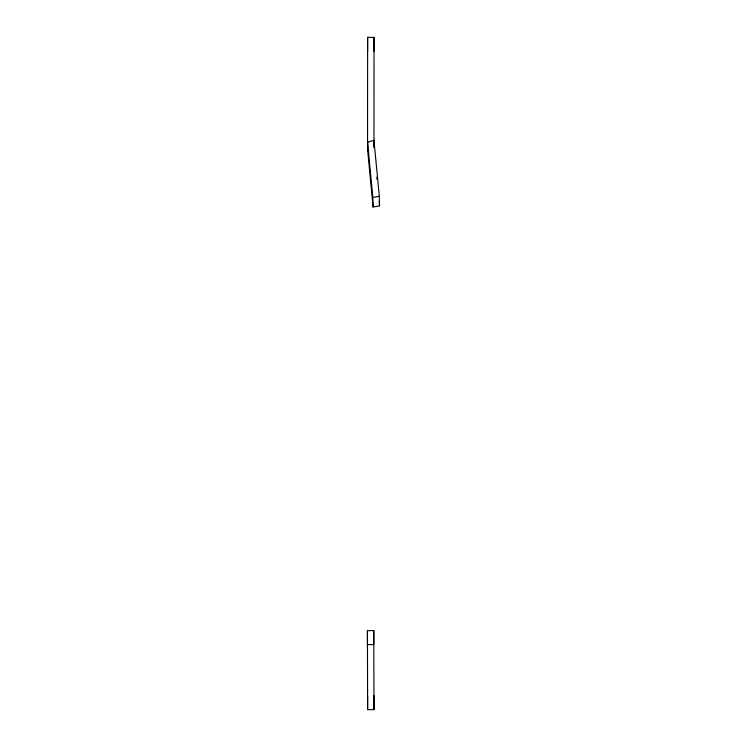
<?xml version="1.0" encoding="UTF-8"?>
<svg xmlns="http://www.w3.org/2000/svg" width="747" height="747" viewBox="0 0 747 747"><rect width="100%" height="100%" fill="white"/><g stroke="black" fill="none" stroke-linecap="round" stroke-linejoin="round"><path stroke-width="1.12" d="M367.552 149.176L367.543 142.173L373.967 140.333L379.308 196.293L379.56 205.845L373.08 207.012L367.552 149.176L367.617 37.35L374.042 37.35L374.042 51.3M374.042 37.35L373.967 147.336L373.967 140.333M373.08 207.012L372.828 197.46L379.308 196.293M367.44 630.627L373.78 630.627L373.967 709.65L367.617 709.65L367.44 630.627L367.44 644.577L373.78 644.577L373.78 630.627M376.824 177.17L377.039 179.457M379.121 201.26L379.56 205.845M367.543 142.173L372.828 197.46M373.967 695.7L373.967 709.65M367.617 37.35L367.617 51.3M367.617 695.7L367.617 709.65"/></g></svg>
